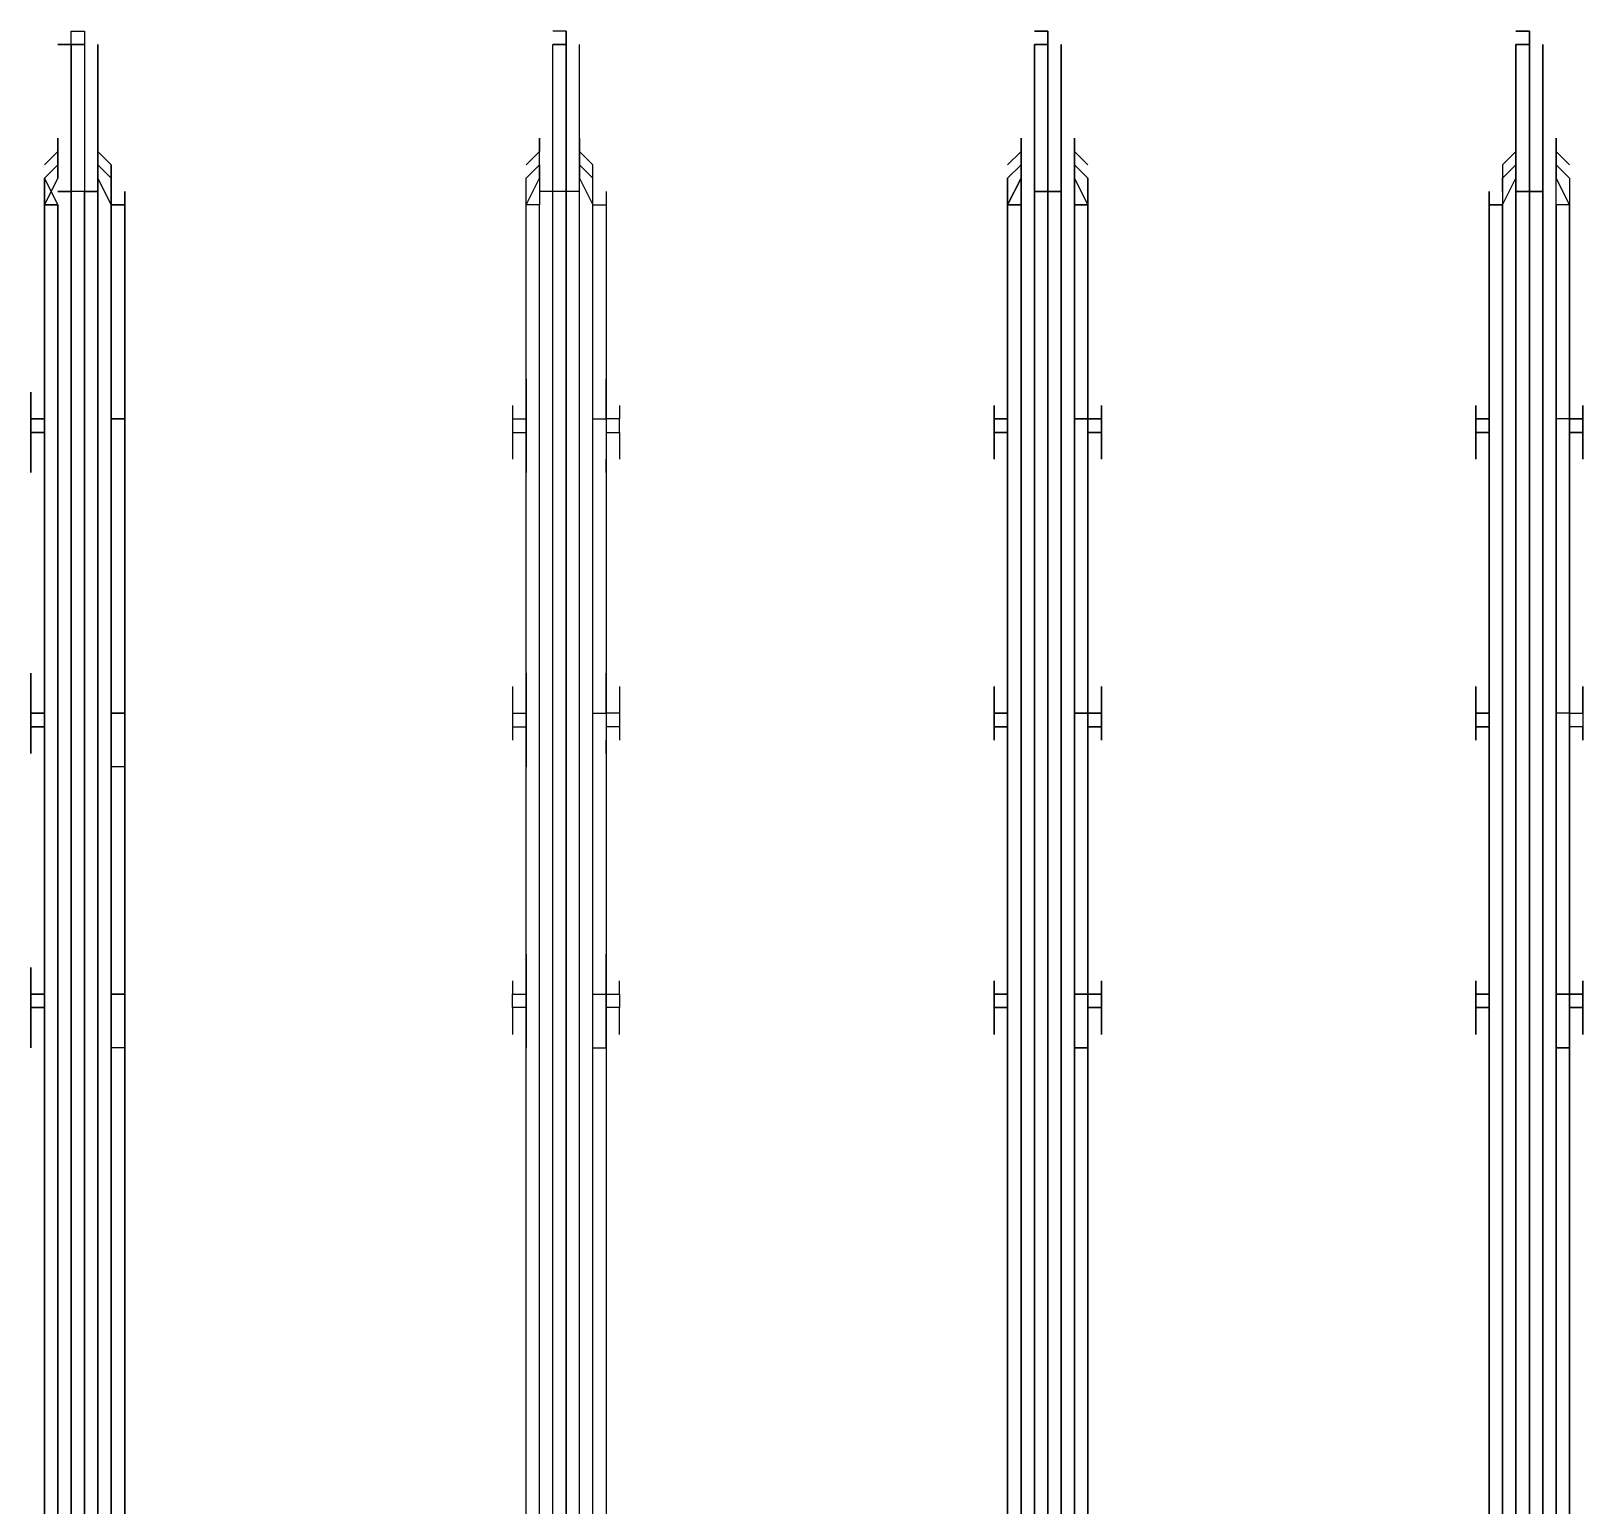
# Model space of a CAD drawing. Header units: metres. Extents: x 530339 to 530792, y 2674872 to 2675147.
# Drawn here: x 530570.426 to 530570.5864, y 2675005.5107 to 2675005.6631 of the extents above; entities that cross this region are included whole.
import ezdxf

# ---------------------------------------------------------------- set-up
doc = ezdxf.new("R2010")
doc.units = ezdxf.units.M
doc.layers.add('IDT', color=7, linetype='Continuous')

# ---------------------------------------------------------------- blocks, each defined once
blk = doc.blocks.new('IDT')
at = {"layer": 'IDT', "color": 0, "lineweight": 25}
for p, q in [((17.60626, 8.71559), (17.60626, 8.5178)), ((17.60626, 8.5178), (17.60626, 8.71559)), ((17.60765, 8.5178), (17.60765, 8.71559)), ((17.60765, 8.71559), (17.60765, 8.5178)), ((17.60903, 8.51642), (17.60903, 8.71559)), ((17.60903, 8.71559), (17.60903, 8.51642)), ((17.61041, 8.71559), (17.61041, 8.51642)), ((17.61041, 8.51642), (17.61041, 8.71559)), ((17.61041, 8.71559), (17.61041, 8.51642)), ((17.61041, 8.51642), (17.61041, 8.71559)), ((17.6118, 8.51642), (17.6118, 8.71559)), ((17.6118, 8.71559), (17.6118, 8.51642)), ((17.61318, 8.5178), (17.61318, 8.71559)), ((17.61318, 8.71559), (17.61318, 8.5178)), ((17.61456, 8.5178), (17.61456, 8.71559)), ((17.61456, 8.71559), (17.61456, 8.5178)), ((17.65606, 8.71559), (17.65606, 8.5178)), ((17.65606, 8.5178), (17.65606, 8.71559)), ((17.65606, 8.71559), (17.65606, 8.5178)), ((17.65606, 8.5178), (17.65606, 8.71559)), ((17.65744, 8.5178), (17.65744, 8.71559)), ((17.65744, 8.71559), (17.65744, 8.5178)), ((17.65744, 8.5178), (17.65744, 8.71559)), ((17.65744, 8.71559), (17.65744, 8.5178)), ((17.65882, 8.51642), (17.65882, 8.71559)), ((17.65882, 8.71559), (17.65882, 8.51642)), ((17.65882, 8.51642), (17.65882, 8.71559)), ((17.65882, 8.71559), (17.65882, 8.51642)), ((17.66021, 8.71559), (17.66021, 8.51642)), ((17.66021, 8.51642), (17.66021, 8.71559)), ((17.66021, 8.71559), (17.66021, 8.51642)), ((17.66021, 8.51642), (17.66021, 8.71559)), ((17.66021, 8.71559), (17.66021, 8.51642)), ((17.66021, 8.51642), (17.66021, 8.71559)), ((17.66021, 8.71559), (17.66021, 8.51642)), ((17.66021, 8.51642), (17.66021, 8.71559)), ((17.66159, 8.51642), (17.66159, 8.71559)), ((17.66159, 8.71559), (17.66159, 8.51642)), ((17.66159, 8.51642), (17.66159, 8.71559)), ((17.66159, 8.51642), (17.66159, 8.71559)), ((17.66297, 8.5178), (17.66297, 8.71559)), ((17.66297, 8.71559), (17.66297, 8.5178)), ((17.66297, 8.71559), (17.66297, 8.5178)), ((17.66297, 8.71559), (17.66297, 8.5178)), ((17.66436, 8.71559), (17.66436, 8.5178)), ((17.66436, 8.5178), (17.66436, 8.71559)), ((17.66436, 8.71559), (17.66436, 8.5178)), ((17.66436, 8.5178), (17.66436, 8.71559)), ((17.70585, 8.5178), (17.70585, 8.71559)), ((17.70723, 8.71559), (17.70723, 8.5178)), ((17.70862, 8.71559), (17.70862, 8.51642)), ((17.71, 8.71559), (17.71, 8.51642)), ((17.71, 8.51642), (17.71, 8.71559)), ((17.71138, 8.71559), (17.71138, 8.51642)), ((17.71277, 8.71559), (17.71277, 8.5178)), ((17.71415, 8.71559), (17.71415, 8.5178)), ((17.75564, 8.71559), (17.75564, 8.5178)), ((17.75564, 8.5178), (17.75564, 8.71559)), ((17.75703, 8.5178), (17.75703, 8.71559)), ((17.75703, 8.71559), (17.75703, 8.5178)), ((17.75841, 8.51642), (17.75841, 8.71559)), ((17.75841, 8.71559), (17.75841, 8.51642)), ((17.75979, 8.51642), (17.75979, 8.71559)), ((17.75979, 8.71559), (17.75979, 8.51642)), ((17.76118, 8.71559), (17.76118, 8.51642)), ((17.76118, 8.51642), (17.76118, 8.71559)), ((17.76118, 8.51642), (17.76118, 8.71559)), ((17.76118, 8.71559), (17.76118, 8.51642)), ((17.76256, 8.5178), (17.76256, 8.71559)), ((17.76256, 8.71559), (17.76256, 8.5178)), ((17.76394, 8.5178), (17.76394, 8.71559)), ((17.76394, 8.71559), (17.76394, 8.5178)), ((17.60765, 8.60494), (17.60626, 8.60494)), ((17.60626, 8.60494), (17.60765, 8.60494)), ((17.60626, 8.60079), (17.60626, 8.60494)), ((17.60626, 8.60494), (17.60626, 8.60356)), ((17.60626, 8.60356), (17.60626, 8.60494)), ((17.60626, 8.60494), (17.60626, 8.60079)), ((17.61456, 8.60494), (17.61456, 8.59526)), ((17.61456, 8.59941), (17.61456, 8.60494)), ((17.61456, 8.60494), (17.61456, 8.60356)), ((17.61456, 8.60356), (17.61456, 8.60494)), ((17.65606, 8.60356), (17.65606, 8.60494)), ((17.65606, 8.60494), (17.65606, 8.60356)), ((17.65606, 8.60079), (17.65606, 8.60494)), ((17.65606, 8.60494), (17.65744, 8.60494)), ((17.65744, 8.60494), (17.65606, 8.60494)), ((17.65606, 8.60494), (17.65606, 8.60079)), ((17.65606, 8.60079), (17.65606, 8.60494)), ((17.65606, 8.60494), (17.65744, 8.60494)), ((17.65744, 8.60494), (17.65606, 8.60494)), ((17.65606, 8.60494), (17.65606, 8.60356)), ((17.65606, 8.60356), (17.65606, 8.60494)), ((17.65606, 8.60494), (17.65606, 8.60079)), ((17.66436, 8.60494), (17.66436, 8.59526)), ((17.66436, 8.59941), (17.66436, 8.60494)), ((17.66436, 8.60494), (17.66436, 8.60356)), ((17.66436, 8.60356), (17.66436, 8.60494)), ((17.66436, 8.59941), (17.66436, 8.60494)), ((17.66436, 8.60356), (17.66436, 8.60494)), ((17.66436, 8.59526), (17.66436, 8.60494)), ((17.66436, 8.60356), (17.66436, 8.60494)), ((17.70723, 8.60494), (17.70585, 8.60494)), ((17.70585, 8.60494), (17.70585, 8.60079)), ((17.70585, 8.60494), (17.70585, 8.60356)), ((17.71415, 8.59941), (17.71415, 8.60494)), ((17.71415, 8.60494), (17.71415, 8.60356)), ((17.75564, 8.60494), (17.75703, 8.60494)), ((17.75564, 8.60079), (17.75564, 8.60494)), ((17.75564, 8.60494), (17.75564, 8.60079)), ((17.75564, 8.60356), (17.75564, 8.60494)), ((17.75564, 8.60494), (17.75564, 8.60356)), ((17.76394, 8.60494), (17.76394, 8.59941)), ((17.76394, 8.60079), (17.76394, 8.60494)), ((17.76533, 8.60494), (17.76533, 8.60356)), ((17.76533, 8.60356), (17.76533, 8.60494)), ((17.60488, 8.60356), (17.60488, 8.60079)), ((17.60488, 8.60079), (17.60488, 8.60356)), ((17.61595, 8.60356), (17.61595, 8.60079)), ((17.61595, 8.60079), (17.61595, 8.60356)), ((17.65467, 8.60356), (17.65467, 8.60079)), ((17.65467, 8.60079), (17.65467, 8.60356)), ((17.65467, 8.60356), (17.65467, 8.60079)), ((17.65467, 8.60079), (17.65467, 8.60356)), ((17.66574, 8.60356), (17.66574, 8.60079)), ((17.66574, 8.60079), (17.66574, 8.60356)), ((17.66574, 8.60356), (17.66574, 8.60079)), ((17.66574, 8.60079), (17.66574, 8.60356)), ((17.70447, 8.60356), (17.70447, 8.60079)), ((17.71553, 8.60079), (17.71553, 8.60356)), ((17.75564, 8.60356), (17.75564, 8.60079)), ((17.75564, 8.60079), (17.75564, 8.60356)), ((17.76533, 8.60356), (17.76533, 8.60079)), ((17.76533, 8.60079), (17.76533, 8.60356)), ((17.60488, 8.59941), (17.60488, 8.60079)), ((17.60488, 8.60079), (17.60626, 8.60079)), ((17.60626, 8.60079), (17.60488, 8.60079)), ((17.60488, 8.60079), (17.60488, 8.59941)), ((17.60626, 8.60079), (17.60626, 8.59941)), ((17.60626, 8.59941), (17.60626, 8.60079)), ((17.61595, 8.60079), (17.61456, 8.60079)), ((17.61456, 8.60079), (17.61595, 8.60079)), ((17.61595, 8.59941), (17.61595, 8.60079)), ((17.61595, 8.60079), (17.61595, 8.59941)), ((17.65467, 8.59941), (17.65467, 8.60079)), ((17.65467, 8.60079), (17.65606, 8.60079)), ((17.65606, 8.60079), (17.65467, 8.60079)), ((17.65467, 8.60079), (17.65467, 8.59941)), ((17.65467, 8.59941), (17.65467, 8.60079)), ((17.65467, 8.60079), (17.65606, 8.60079)), ((17.65467, 8.59941), (17.65467, 8.60079)), ((17.65467, 8.60079), (17.65606, 8.60079)), ((17.65606, 8.60079), (17.65606, 8.59941)), ((17.65606, 8.59941), (17.65606, 8.60079)), ((17.65606, 8.60079), (17.65606, 8.59941)), ((17.65606, 8.60079), (17.65606, 8.59941)), ((17.66574, 8.60079), (17.66436, 8.60079)), ((17.66436, 8.60079), (17.66574, 8.60079)), ((17.66574, 8.60079), (17.66436, 8.60079)), ((17.66436, 8.60079), (17.66574, 8.60079)), ((17.66574, 8.59941), (17.66574, 8.60079)), ((17.66574, 8.60079), (17.66574, 8.59941)), ((17.66574, 8.59941), (17.66574, 8.60079)), ((17.66574, 8.60079), (17.66574, 8.59941)), ((17.70447, 8.60079), (17.70585, 8.60079)), ((17.70447, 8.59941), (17.70447, 8.60079)), ((17.70585, 8.60079), (17.70585, 8.59941)), ((17.71415, 8.60079), (17.71553, 8.60079)), ((17.71553, 8.60079), (17.71553, 8.59941)), ((17.75564, 8.59941), (17.75564, 8.60079)), ((17.75564, 8.59941), (17.75564, 8.60079)), ((17.75564, 8.59941), (17.75564, 8.60079)), ((17.75564, 8.60079), (17.75564, 8.59941)), ((17.76394, 8.59941), (17.76394, 8.60079)), ((17.76533, 8.60079), (17.76394, 8.60079)), ((17.76394, 8.60079), (17.76533, 8.60079)), ((17.76533, 8.60079), (17.76533, 8.59941)), ((17.76533, 8.59941), (17.76533, 8.60079)), ((17.60488, 8.59941), (17.60488, 8.59803)), ((17.60488, 8.59803), (17.60488, 8.59941)), ((17.60488, 8.59941), (17.60626, 8.59941)), ((17.60626, 8.59941), (17.60488, 8.59941)), ((17.60765, 8.59941), (17.60626, 8.59941)), ((17.60626, 8.59941), (17.60626, 8.59526)), ((17.60626, 8.59526), (17.60626, 8.59941)), ((17.60626, 8.59941), (17.60765, 8.59941)), ((17.61456, 8.59526), (17.61456, 8.59941)), ((17.61456, 8.59941), (17.61595, 8.59941)), ((17.61595, 8.59941), (17.61456, 8.59941)), ((17.61595, 8.59941), (17.61595, 8.59803)), ((17.61595, 8.59803), (17.61595, 8.59941)), ((17.65606, 8.59941), (17.65467, 8.59941)), ((17.65467, 8.59941), (17.65467, 8.59803)), ((17.65467, 8.59803), (17.65467, 8.59941)), ((17.65467, 8.59941), (17.65467, 8.59803)), ((17.65467, 8.59803), (17.65467, 8.59941)), ((17.65467, 8.59941), (17.65606, 8.59941)), ((17.65606, 8.59941), (17.65467, 8.59941)), ((17.65606, 8.59941), (17.65467, 8.59941)), ((17.65606, 8.59941), (17.65744, 8.59941)), ((17.65744, 8.59941), (17.65606, 8.59941)), ((17.65606, 8.59941), (17.65606, 8.59526)), ((17.65606, 8.59526), (17.65606, 8.59941)), ((17.65606, 8.59941), (17.65606, 8.59526)), ((17.65606, 8.59526), (17.65606, 8.59941)), ((17.65606, 8.59941), (17.65744, 8.59941)), ((17.65744, 8.59941), (17.65606, 8.59941)), ((17.66436, 8.59526), (17.66436, 8.59941)), ((17.66436, 8.59941), (17.66574, 8.59941)), ((17.66574, 8.59941), (17.66436, 8.59941)), ((17.66436, 8.59526), (17.66436, 8.59941)), ((17.66436, 8.59941), (17.66574, 8.59941)), ((17.66574, 8.59941), (17.66436, 8.59941)), ((17.66574, 8.59941), (17.66574, 8.59803)), ((17.66574, 8.59803), (17.66574, 8.59941)), ((17.66574, 8.59941), (17.66574, 8.59803)), ((17.66574, 8.59803), (17.66574, 8.59941)), ((17.70585, 8.59941), (17.70447, 8.59941)), ((17.70447, 8.59941), (17.70447, 8.59803)), ((17.70723, 8.59941), (17.70585, 8.59941)), ((17.70585, 8.59941), (17.70585, 8.59526)), ((17.71415, 8.59526), (17.71415, 8.59941)), ((17.71553, 8.59941), (17.71415, 8.59941)), ((17.71553, 8.59803), (17.71553, 8.59941)), ((17.75564, 8.59941), (17.75703, 8.59941)), ((17.75564, 8.59803), (17.75564, 8.59941)), ((17.75564, 8.59941), (17.75703, 8.59941)), ((17.75564, 8.59941), (17.75703, 8.59941)), ((17.75703, 8.59941), (17.75564, 8.59941)), ((17.75564, 8.59941), (17.75564, 8.59526)), ((17.75564, 8.59526), (17.75564, 8.59941)), ((17.75564, 8.59803), (17.75564, 8.59941)), ((17.76394, 8.59941), (17.76394, 8.59526)), ((17.76394, 8.59526), (17.76394, 8.59941)), ((17.76394, 8.59941), (17.76533, 8.59941)), ((17.76533, 8.59941), (17.76394, 8.59941)), ((17.76533, 8.59941), (17.76533, 8.59803)), ((17.76533, 8.59803), (17.76533, 8.59941)), ((17.60626, 8.59664), (17.60626, 8.59803)), ((17.60626, 8.59803), (17.60626, 8.59664)), ((17.61456, 8.59803), (17.61456, 8.59664)), ((17.61456, 8.59664), (17.61456, 8.59803)), ((17.65606, 8.59664), (17.65606, 8.59803)), ((17.65606, 8.59803), (17.65606, 8.59664)), ((17.65606, 8.59664), (17.65606, 8.59803)), ((17.65606, 8.59803), (17.65606, 8.59664)), ((17.66436, 8.59803), (17.66436, 8.59664)), ((17.66436, 8.59664), (17.66436, 8.59803)), ((17.66436, 8.59803), (17.66436, 8.59664)), ((17.66436, 8.59664), (17.66436, 8.59803)), ((17.70585, 8.59803), (17.70585, 8.59664)), ((17.71415, 8.59664), (17.71415, 8.59803)), ((17.75564, 8.59803), (17.75564, 8.59664)), ((17.75564, 8.59803), (17.75564, 8.59664)), ((17.76533, 8.59803), (17.76533, 8.59664)), ((17.76533, 8.59664), (17.76533, 8.59803)), ((17.60626, 8.57175), (17.60626, 8.57589)), ((17.60626, 8.57036), (17.60626, 8.57589)), ((17.61456, 8.57589), (17.61456, 8.57175)), ((17.61456, 8.57175), (17.61456, 8.57589)), ((17.65606, 8.57175), (17.65606, 8.57589)), ((17.65606, 8.57589), (17.65606, 8.57175)), ((17.65606, 8.57589), (17.65606, 8.57036)), ((17.65606, 8.57036), (17.65606, 8.57589)), ((17.66436, 8.57175), (17.66436, 8.57589)), ((17.66436, 8.57589), (17.66436, 8.57175)), ((17.66436, 8.57175), (17.66436, 8.57589)), ((17.66436, 8.57175), (17.66436, 8.57589)), ((17.70585, 8.57036), (17.70585, 8.57589)), ((17.71415, 8.57175), (17.71415, 8.57589)), ((17.75564, 8.57589), (17.75703, 8.57589)), ((17.75564, 8.57175), (17.75564, 8.57589)), ((17.75564, 8.57589), (17.75564, 8.57175)), ((17.76394, 8.57589), (17.76394, 8.57036)), ((17.76394, 8.57175), (17.76394, 8.57589)), ((17.60626, 8.57313), (17.60626, 8.57451)), ((17.60626, 8.57451), (17.60626, 8.57313)), ((17.61456, 8.57451), (17.61456, 8.57313)), ((17.61456, 8.57313), (17.61456, 8.57451)), ((17.65606, 8.57313), (17.65606, 8.57451)), ((17.65606, 8.57451), (17.65606, 8.57313)), ((17.65606, 8.57313), (17.65606, 8.57451)), ((17.65606, 8.57451), (17.65606, 8.57313)), ((17.66436, 8.57451), (17.66436, 8.57313)), ((17.66436, 8.57313), (17.66436, 8.57451)), ((17.66436, 8.57451), (17.66436, 8.57313)), ((17.66436, 8.57313), (17.66436, 8.57451)), ((17.70585, 8.57451), (17.70585, 8.57313)), ((17.71415, 8.57313), (17.71415, 8.57451)), ((17.75564, 8.57313), (17.75564, 8.57451)), ((17.75564, 8.57451), (17.75564, 8.57313)), ((17.76533, 8.57451), (17.76533, 8.57313)), ((17.76533, 8.57313), (17.76533, 8.57451)), ((17.60488, 8.57313), (17.60488, 8.57175)), ((17.60488, 8.57175), (17.60488, 8.57313)), ((17.61595, 8.57313), (17.61595, 8.57175)), ((17.61595, 8.57175), (17.61595, 8.57313)), ((17.65467, 8.57313), (17.65467, 8.57175)), ((17.65467, 8.57175), (17.65467, 8.57313)), ((17.65467, 8.57313), (17.65467, 8.57175)), ((17.65467, 8.57175), (17.65467, 8.57313)), ((17.66574, 8.57313), (17.66574, 8.57175)), ((17.66574, 8.57175), (17.66574, 8.57313)), ((17.66574, 8.57313), (17.66574, 8.57175)), ((17.66574, 8.57175), (17.66574, 8.57313)), ((17.70447, 8.57175), (17.70447, 8.57313)), ((17.71553, 8.57175), (17.71553, 8.57313)), ((17.75564, 8.57313), (17.75564, 8.57175)), ((17.75564, 8.57175), (17.75564, 8.57313)), ((17.76533, 8.57313), (17.76533, 8.57175)), ((17.76533, 8.57175), (17.76533, 8.57313)), ((17.60488, 8.57036), (17.60488, 8.57175)), ((17.60488, 8.57175), (17.60626, 8.57175)), ((17.60488, 8.57036), (17.60488, 8.57175)), ((17.60488, 8.57175), (17.60626, 8.57175)), ((17.60626, 8.57175), (17.60626, 8.57036)), ((17.61456, 8.57036), (17.61456, 8.57175)), ((17.61456, 8.57175), (17.61595, 8.57175)), ((17.61595, 8.57175), (17.61456, 8.57175)), ((17.61456, 8.57175), (17.61456, 8.57036)), ((17.61595, 8.57175), (17.61595, 8.57036)), ((17.61595, 8.57036), (17.61595, 8.57175)), ((17.65467, 8.57036), (17.65467, 8.57175)), ((17.65467, 8.57175), (17.65606, 8.57175)), ((17.65606, 8.57175), (17.65467, 8.57175)), ((17.65467, 8.57175), (17.65467, 8.57036)), ((17.65606, 8.57175), (17.65467, 8.57175)), ((17.65467, 8.57175), (17.65467, 8.57036)), ((17.65606, 8.57175), (17.65467, 8.57175)), ((17.65467, 8.57175), (17.65467, 8.57036)), ((17.65606, 8.57036), (17.65606, 8.57175)), ((17.65606, 8.57036), (17.65606, 8.57175)), ((17.66436, 8.57175), (17.66574, 8.57175)), ((17.66574, 8.57175), (17.66436, 8.57175)), ((17.66436, 8.57036), (17.66436, 8.57175)), ((17.66436, 8.57175), (17.66436, 8.57036)), ((17.66436, 8.57036), (17.66436, 8.57175)), ((17.66574, 8.57175), (17.66436, 8.57175)), ((17.66436, 8.57175), (17.66436, 8.57036)), ((17.66574, 8.57175), (17.66436, 8.57175)), ((17.66574, 8.57175), (17.66574, 8.57036)), ((17.66574, 8.57036), (17.66574, 8.57175)), ((17.66574, 8.57036), (17.66574, 8.57175)), ((17.66574, 8.57036), (17.66574, 8.57175)), ((17.70447, 8.57036), (17.70447, 8.57175)), ((17.70447, 8.57175), (17.70585, 8.57175)), ((17.71415, 8.57036), (17.71415, 8.57175)), ((17.71553, 8.57175), (17.71415, 8.57175)), ((17.71553, 8.57036), (17.71553, 8.57175)), ((17.75564, 8.57175), (17.75564, 8.57036)), ((17.75564, 8.57036), (17.75564, 8.57175)), ((17.75564, 8.57036), (17.75564, 8.57175)), ((17.75564, 8.57175), (17.75564, 8.57036)), ((17.76394, 8.57036), (17.76394, 8.57175)), ((17.76394, 8.57175), (17.76533, 8.57175)), ((17.76533, 8.57175), (17.76394, 8.57175)), ((17.76533, 8.57175), (17.76533, 8.57036)), ((17.76533, 8.57036), (17.76533, 8.57175)), ((17.60488, 8.57036), (17.60488, 8.5676)), ((17.60488, 8.5676), (17.60488, 8.57036)), ((17.60626, 8.57036), (17.60488, 8.57036)), ((17.60626, 8.57036), (17.60488, 8.57036)), ((17.60626, 8.57036), (17.60626, 8.56621)), ((17.60626, 8.57036), (17.60765, 8.57036)), ((17.60626, 8.57036), (17.60626, 8.56621)), ((17.61456, 8.56621), (17.61456, 8.57036)), ((17.61456, 8.57036), (17.61456, 8.56621)), ((17.61456, 8.57036), (17.61595, 8.57036)), ((17.61595, 8.57036), (17.61456, 8.57036)), ((17.61595, 8.57036), (17.61595, 8.5676)), ((17.61595, 8.5676), (17.61595, 8.57036)), ((17.65606, 8.57036), (17.65467, 8.57036)), ((17.65467, 8.57036), (17.65467, 8.5676)), ((17.65467, 8.5676), (17.65467, 8.57036)), ((17.65467, 8.57036), (17.65606, 8.57036)), ((17.65467, 8.57036), (17.65606, 8.57036)), ((17.65467, 8.57036), (17.65467, 8.5676)), ((17.65467, 8.5676), (17.65467, 8.57036)), ((17.65467, 8.57036), (17.65606, 8.57036)), ((17.65744, 8.57036), (17.65606, 8.57036)), ((17.65606, 8.57036), (17.65606, 8.56621)), ((17.65606, 8.56621), (17.65606, 8.57036)), ((17.65606, 8.57036), (17.65744, 8.57036)), ((17.65606, 8.56621), (17.65606, 8.57036)), ((17.65606, 8.57036), (17.65606, 8.56621)), ((17.66436, 8.56621), (17.66436, 8.57036)), ((17.66436, 8.57036), (17.66574, 8.57036)), ((17.66574, 8.57036), (17.66436, 8.57036)), ((17.66436, 8.57036), (17.66436, 8.56621)), ((17.66436, 8.57036), (17.66436, 8.56621)), ((17.66436, 8.56621), (17.66436, 8.57036)), ((17.66436, 8.57036), (17.66574, 8.57036)), ((17.66574, 8.57036), (17.66436, 8.57036)), ((17.66574, 8.57036), (17.66574, 8.5676)), ((17.66574, 8.5676), (17.66574, 8.57036)), ((17.66574, 8.57036), (17.66574, 8.5676)), ((17.66574, 8.5676), (17.66574, 8.57036)), ((17.70447, 8.5676), (17.70447, 8.57036)), ((17.70447, 8.57036), (17.70585, 8.57036)), ((17.70723, 8.57036), (17.70585, 8.57036)), ((17.70585, 8.57036), (17.70585, 8.56621)), ((17.71415, 8.56621), (17.71415, 8.57036)), ((17.71553, 8.57036), (17.71415, 8.57036)), ((17.71553, 8.5676), (17.71553, 8.57036)), ((17.75564, 8.57036), (17.75703, 8.57036)), ((17.75564, 8.57036), (17.75703, 8.57036)), ((17.75703, 8.57036), (17.75564, 8.57036)), ((17.75564, 8.57036), (17.75564, 8.56621)), ((17.75564, 8.56621), (17.75564, 8.57036)), ((17.75564, 8.57036), (17.75564, 8.5676)), ((17.75564, 8.5676), (17.75564, 8.57036)), ((17.76394, 8.57036), (17.76394, 8.56621)), ((17.76394, 8.56621), (17.76394, 8.57036)), ((17.76394, 8.57036), (17.76533, 8.57036)), ((17.76533, 8.57036), (17.76394, 8.57036)), ((17.76533, 8.57036), (17.76533, 8.5676)), ((17.76533, 8.5676), (17.76533, 8.57036)), ((17.60626, 8.5676), (17.60626, 8.56621)), ((17.60626, 8.5676), (17.60626, 8.56621)), ((17.61456, 8.5676), (17.61456, 8.56621)), ((17.61456, 8.56621), (17.61456, 8.5676)), ((17.65606, 8.56621), (17.65606, 8.5676)), ((17.65606, 8.5676), (17.65606, 8.56621)), ((17.65606, 8.56621), (17.65606, 8.5676)), ((17.65606, 8.5676), (17.65606, 8.56621)), ((17.66436, 8.5676), (17.66436, 8.56621)), ((17.66436, 8.56621), (17.66436, 8.5676)), ((17.66436, 8.5676), (17.66436, 8.56621)), ((17.66436, 8.56621), (17.66436, 8.5676)), ((17.70585, 8.56621), (17.70585, 8.5676)), ((17.71415, 8.5676), (17.71415, 8.56621)), ((17.75564, 8.5676), (17.75564, 8.56621)), ((17.75564, 8.56621), (17.75564, 8.5676)), ((17.76533, 8.5676), (17.76533, 8.56621)), ((17.76533, 8.56621), (17.76533, 8.5676)), ((17.60626, 8.54408), (17.60626, 8.54547)), ((17.60626, 8.54547), (17.60626, 8.54408)), ((17.60626, 8.54132), (17.60626, 8.54547)), ((17.60626, 8.54547), (17.60626, 8.53993)), ((17.61456, 8.54547), (17.61456, 8.54408)), ((17.61456, 8.54408), (17.61456, 8.54547)), ((17.61456, 8.54132), (17.61456, 8.54547)), ((17.61456, 8.54547), (17.61456, 8.53993)), ((17.65606, 8.54547), (17.65606, 8.54408)), ((17.65606, 8.54408), (17.65606, 8.54547)), ((17.65606, 8.54547), (17.65606, 8.54408)), ((17.65606, 8.54408), (17.65606, 8.54547)), ((17.65606, 8.54547), (17.65606, 8.53993)), ((17.65606, 8.54132), (17.65606, 8.54547)), ((17.65606, 8.54547), (17.65606, 8.53993)), ((17.65606, 8.54132), (17.65606, 8.54547)), ((17.66436, 8.54547), (17.66436, 8.53993)), ((17.66436, 8.53993), (17.66436, 8.54547)), ((17.66436, 8.54547), (17.66436, 8.54408)), ((17.66436, 8.54408), (17.66436, 8.54547)), ((17.66436, 8.54132), (17.66436, 8.54547)), ((17.66436, 8.54547), (17.66436, 8.54408)), ((17.66436, 8.54408), (17.66436, 8.54547)), ((17.66436, 8.54547), (17.66436, 8.54132)), ((17.70585, 8.54132), (17.70585, 8.54547)), ((17.70585, 8.54547), (17.70585, 8.54408)), ((17.71415, 8.54132), (17.71415, 8.54547)), ((17.71415, 8.54547), (17.71415, 8.54408)), ((17.75564, 8.54408), (17.75564, 8.54547)), ((17.75564, 8.54547), (17.75564, 8.54132)), ((17.75564, 8.54132), (17.75564, 8.54547)), ((17.75564, 8.54547), (17.75564, 8.54408)), ((17.76394, 8.54547), (17.76394, 8.53993)), ((17.76394, 8.53993), (17.76394, 8.54547)), ((17.76533, 8.54547), (17.76533, 8.54408)), ((17.76533, 8.54408), (17.76533, 8.54547)), ((17.60488, 8.54408), (17.60488, 8.54132)), ((17.60488, 8.54132), (17.60488, 8.54408)), ((17.61595, 8.54408), (17.61595, 8.54132)), ((17.61595, 8.54132), (17.61595, 8.54408)), ((17.65467, 8.54408), (17.65467, 8.54132)), ((17.65467, 8.54132), (17.65467, 8.54408)), ((17.65467, 8.54408), (17.65467, 8.54132)), ((17.65467, 8.54132), (17.65467, 8.54408)), ((17.66574, 8.54408), (17.66574, 8.54132)), ((17.66574, 8.54132), (17.66574, 8.54408)), ((17.66574, 8.54408), (17.66574, 8.54132)), ((17.66574, 8.54132), (17.66574, 8.54408)), ((17.70447, 8.54132), (17.70447, 8.54408)), ((17.71553, 8.54132), (17.71553, 8.54408)), ((17.75564, 8.53993), (17.75564, 8.54408)), ((17.75564, 8.54408), (17.75564, 8.54132)), ((17.76533, 8.54408), (17.76533, 8.54132)), ((17.76533, 8.54132), (17.76533, 8.54408)), ((17.60488, 8.53993), (17.60488, 8.54132)), ((17.60488, 8.54132), (17.60626, 8.54132)), ((17.60626, 8.54132), (17.60488, 8.54132)), ((17.60488, 8.54132), (17.60488, 8.53993)), ((17.60626, 8.53993), (17.60626, 8.54132)), ((17.61456, 8.53993), (17.61456, 8.54132)), ((17.61456, 8.54132), (17.61595, 8.54132)), ((17.61595, 8.54132), (17.61456, 8.54132)), ((17.61595, 8.54132), (17.61595, 8.53993)), ((17.61595, 8.53993), (17.61595, 8.54132)), ((17.65467, 8.53993), (17.65467, 8.54132)), ((17.65467, 8.54132), (17.65606, 8.54132)), ((17.65606, 8.54132), (17.65467, 8.54132)), ((17.65467, 8.54132), (17.65467, 8.53993)), ((17.65467, 8.53993), (17.65467, 8.54132)), ((17.65467, 8.54132), (17.65606, 8.54132)), ((17.65606, 8.54132), (17.65467, 8.54132)), ((17.65467, 8.54132), (17.65467, 8.53993)), ((17.65606, 8.53993), (17.65606, 8.54132)), ((17.65606, 8.53993), (17.65606, 8.54132)), ((17.66436, 8.54132), (17.66436, 8.53993)), ((17.66436, 8.53993), (17.66436, 8.54132)), ((17.66436, 8.54132), (17.66574, 8.54132)), ((17.66574, 8.54132), (17.66436, 8.54132)), ((17.66436, 8.54132), (17.66574, 8.54132)), ((17.66574, 8.54132), (17.66436, 8.54132)), ((17.66574, 8.54132), (17.66574, 8.53993)), ((17.66574, 8.53993), (17.66574, 8.54132)), ((17.66574, 8.54132), (17.66574, 8.53993)), ((17.66574, 8.53993), (17.66574, 8.54132)), ((17.70585, 8.54132), (17.70447, 8.54132)), ((17.70447, 8.54132), (17.70447, 8.53993)), ((17.70585, 8.53993), (17.70585, 8.54132)), ((17.71415, 8.53993), (17.71415, 8.54132)), ((17.71553, 8.54132), (17.71415, 8.54132)), ((17.71553, 8.53993), (17.71553, 8.54132)), ((17.75564, 8.54132), (17.75564, 8.53993)), ((17.75564, 8.54132), (17.75564, 8.53993)), ((17.75564, 8.53993), (17.75564, 8.54132)), ((17.76394, 8.54132), (17.76533, 8.54132)), ((17.76533, 8.54132), (17.76394, 8.54132)), ((17.76533, 8.54132), (17.76533, 8.53993)), ((17.76533, 8.53993), (17.76533, 8.54132)), ((17.60626, 8.53993), (17.60488, 8.53993)), ((17.60488, 8.53993), (17.60488, 8.53855)), ((17.60488, 8.53855), (17.60488, 8.53993)), ((17.60488, 8.53993), (17.60626, 8.53993)), ((17.60626, 8.53993), (17.60626, 8.53578)), ((17.60626, 8.53578), (17.60626, 8.53993)), ((17.60626, 8.53993), (17.60765, 8.53993)), ((17.61456, 8.53993), (17.61456, 8.53578)), ((17.61456, 8.53578), (17.61456, 8.53993)), ((17.61456, 8.53993), (17.61595, 8.53993)), ((17.61595, 8.53993), (17.61456, 8.53993)), ((17.61595, 8.53993), (17.61595, 8.53855)), ((17.61595, 8.53855), (17.61595, 8.53993)), ((17.65606, 8.53993), (17.65467, 8.53993)), ((17.65467, 8.53993), (17.65467, 8.53855)), ((17.65467, 8.53855), (17.65467, 8.53993)), ((17.65467, 8.53993), (17.65606, 8.53993)), ((17.65467, 8.53855), (17.65467, 8.53993)), ((17.65467, 8.53993), (17.65606, 8.53993)), ((17.65606, 8.53993), (17.65467, 8.53993)), ((17.65467, 8.53993), (17.65467, 8.53855)), ((17.65606, 8.53993), (17.65744, 8.53993)), ((17.65744, 8.53993), (17.65606, 8.53993)), ((17.65606, 8.53993), (17.65606, 8.53578)), ((17.65606, 8.53578), (17.65606, 8.53993)), ((17.65606, 8.53993), (17.65606, 8.53578)), ((17.65606, 8.53578), (17.65606, 8.53993)), ((17.66436, 8.53993), (17.66436, 8.53578)), ((17.66436, 8.53578), (17.66436, 8.53993)), ((17.66436, 8.53993), (17.66574, 8.53993)), ((17.66574, 8.53993), (17.66436, 8.53993)), ((17.66436, 8.53993), (17.66574, 8.53993)), ((17.66574, 8.53993), (17.66436, 8.53993)), ((17.66436, 8.53993), (17.66436, 8.53578)), ((17.66436, 8.53578), (17.66436, 8.53993)), ((17.66574, 8.53993), (17.66574, 8.53855)), ((17.66574, 8.53855), (17.66574, 8.53993)), ((17.66574, 8.53993), (17.66574, 8.53855)), ((17.66574, 8.53855), (17.66574, 8.53993)), ((17.70447, 8.53855), (17.70447, 8.53993)), ((17.70447, 8.53993), (17.70585, 8.53993)), ((17.70723, 8.53993), (17.70585, 8.53993)), ((17.70585, 8.53993), (17.70585, 8.53578)), ((17.71415, 8.53578), (17.71415, 8.53993)), ((17.71553, 8.53993), (17.71415, 8.53993)), ((17.71553, 8.53855), (17.71553, 8.53993)), ((17.75564, 8.53578), (17.75564, 8.53993)), ((17.75564, 8.53993), (17.75564, 8.53578)), ((17.75564, 8.53855), (17.75564, 8.53993)), ((17.75564, 8.53993), (17.75703, 8.53993)), ((17.75703, 8.53993), (17.75564, 8.53993)), ((17.75564, 8.53993), (17.75564, 8.53855)), ((17.76394, 8.53993), (17.76394, 8.53578)), ((17.76394, 8.53578), (17.76394, 8.53993)), ((17.76533, 8.53993), (17.76394, 8.53993)), ((17.76394, 8.53993), (17.76533, 8.53993)), ((17.76533, 8.53855), (17.76533, 8.53993)), ((17.76533, 8.53993), (17.76533, 8.53855)), ((17.60626, 8.53717), (17.60626, 8.53855)), ((17.60626, 8.53855), (17.60626, 8.53717)), ((17.61456, 8.53855), (17.61456, 8.53717)), ((17.61456, 8.53717), (17.61456, 8.53855)), ((17.65606, 8.53717), (17.65606, 8.53855)), ((17.65606, 8.53855), (17.65606, 8.53717)), ((17.65606, 8.53717), (17.65606, 8.53855)), ((17.65606, 8.53855), (17.65606, 8.53717)), ((17.66436, 8.53855), (17.66436, 8.53717)), ((17.66436, 8.53717), (17.66436, 8.53855)), ((17.66436, 8.53855), (17.66436, 8.53717)), ((17.66436, 8.53717), (17.66436, 8.53855)), ((17.70585, 8.53855), (17.70585, 8.53717)), ((17.71415, 8.53717), (17.71415, 8.53855)), ((17.75564, 8.53717), (17.75564, 8.53855)), ((17.75564, 8.53855), (17.75564, 8.53717)), ((17.76533, 8.53855), (17.76533, 8.53717)), ((17.76533, 8.53717), (17.76533, 8.53855)), ((17.60626, 8.5178), (17.60765, 8.51504)), ((17.60765, 8.51504), (17.60626, 8.5178)), ((17.60626, 8.5178), (17.60765, 8.5178)), ((17.60626, 8.51642), (17.60626, 8.5178)), ((17.60626, 8.5178), (17.60765, 8.5178)), ((17.60626, 8.51642), (17.60626, 8.5178)), ((17.60765, 8.5178), (17.60765, 8.51365)), ((17.60765, 8.5178), (17.60765, 8.51365)), ((17.61318, 8.5178), (17.6118, 8.51504)), ((17.61318, 8.5178), (17.6118, 8.51504)), ((17.61318, 8.51365), (17.61318, 8.5178)), ((17.61318, 8.5178), (17.61456, 8.5178)), ((17.61456, 8.5178), (17.61318, 8.5178)), ((17.61318, 8.51365), (17.61318, 8.5178)), ((17.61456, 8.5178), (17.61456, 8.51642)), ((17.61456, 8.51642), (17.61456, 8.5178)), ((17.65606, 8.5178), (17.65744, 8.5178)), ((17.65606, 8.51642), (17.65606, 8.5178)), ((17.65606, 8.5178), (17.65744, 8.51504)), ((17.65744, 8.51504), (17.65606, 8.5178)), ((17.65606, 8.5178), (17.65744, 8.5178)), ((17.65606, 8.51642), (17.65606, 8.5178)), ((17.65744, 8.5178), (17.65606, 8.5178)), ((17.65606, 8.5178), (17.65606, 8.51642)), ((17.65606, 8.5178), (17.65744, 8.51504)), ((17.65744, 8.51504), (17.65606, 8.5178)), ((17.65606, 8.5178), (17.65744, 8.5178)), ((17.65606, 8.51642), (17.65606, 8.5178)), ((17.65744, 8.5178), (17.65744, 8.51365)), ((17.65744, 8.5178), (17.65744, 8.51365)), ((17.65744, 8.51365), (17.65744, 8.5178)), ((17.65744, 8.5178), (17.65744, 8.51365)), ((17.66297, 8.51504), (17.66436, 8.5178)), ((17.66297, 8.51365), (17.66297, 8.5178)), ((17.66297, 8.5178), (17.66436, 8.5178)), ((17.66436, 8.5178), (17.66297, 8.51504)), ((17.66297, 8.5178), (17.66297, 8.51365)), ((17.66297, 8.5178), (17.66436, 8.5178)), ((17.66297, 8.5178), (17.66297, 8.51365)), ((17.66436, 8.5178), (17.66297, 8.5178)), ((17.66297, 8.5178), (17.66436, 8.5178)), ((17.66436, 8.5178), (17.66297, 8.51504)), ((17.66297, 8.51504), (17.66436, 8.5178)), ((17.66297, 8.5178), (17.66297, 8.51365)), ((17.66436, 8.5178), (17.66436, 8.51642)), ((17.66436, 8.5178), (17.66436, 8.51642)), ((17.66436, 8.51642), (17.66436, 8.5178)), ((17.66436, 8.51642), (17.66436, 8.5178)), ((17.70723, 8.5178), (17.70585, 8.5178)), ((17.70585, 8.51642), (17.70585, 8.5178)), ((17.70723, 8.5178), (17.70723, 8.51365)), ((17.70862, 8.51504), (17.70723, 8.5178)), ((17.71277, 8.51365), (17.71277, 8.5178)), ((17.71277, 8.5178), (17.71415, 8.5178)), ((17.71415, 8.5178), (17.71277, 8.51504)), ((17.71415, 8.5178), (17.71415, 8.51642)), ((17.75564, 8.5178), (17.75564, 8.51642)), ((17.75564, 8.51642), (17.75564, 8.5178)), ((17.75564, 8.5178), (17.75703, 8.5178)), ((17.75703, 8.5178), (17.75564, 8.5178)), ((17.75703, 8.5178), (17.75841, 8.51504)), ((17.75841, 8.51504), (17.75703, 8.5178)), ((17.75703, 8.51365), (17.75703, 8.5178)), ((17.75703, 8.5178), (17.75703, 8.51365)), ((17.76394, 8.51504), (17.76256, 8.5178)), ((17.76256, 8.5178), (17.76394, 8.5178)), ((17.76394, 8.5178), (17.76256, 8.51504)), ((17.76256, 8.51504), (17.76394, 8.5178)), ((17.76394, 8.5178), (17.76256, 8.5178)), ((17.76256, 8.5178), (17.76394, 8.51504)), ((17.76394, 8.5178), (17.76394, 8.51642)), ((17.76394, 8.51642), (17.76394, 8.5178)), ((17.60626, 8.51504), (17.60626, 8.51642)), ((17.60626, 8.51504), (17.60626, 8.51642)), ((17.60765, 8.51365), (17.60626, 8.51504)), ((17.60765, 8.51365), (17.60626, 8.51504)), ((17.60765, 8.51504), (17.60765, 8.51089)), ((17.60765, 8.51089), (17.60765, 8.51504)), ((17.61041, 8.51642), (17.60903, 8.51642)), ((17.60903, 8.51642), (17.61041, 8.51642)), ((17.60903, 8.51642), (17.60903, 8.5012)), ((17.60903, 8.5012), (17.60903, 8.51642)), ((17.6118, 8.51642), (17.61041, 8.51642)), ((17.61041, 8.51642), (17.6118, 8.51642)), ((17.61041, 8.51642), (17.6118, 8.51642)), ((17.61041, 8.51642), (17.61041, 8.49982)), ((17.61041, 8.49982), (17.61041, 8.51642)), ((17.61041, 8.51642), (17.6118, 8.51642)), ((17.61041, 8.51642), (17.61041, 8.49982)), ((17.61041, 8.49982), (17.61041, 8.51642)), ((17.6118, 8.51642), (17.6118, 8.5012)), ((17.6118, 8.5012), (17.6118, 8.51642)), ((17.6118, 8.51504), (17.6118, 8.51089)), ((17.6118, 8.51504), (17.6118, 8.51089)), ((17.61318, 8.51504), (17.6118, 8.51365)), ((17.6118, 8.51365), (17.61318, 8.51504)), ((17.61318, 8.51642), (17.61318, 8.51504)), ((17.61318, 8.51504), (17.61318, 8.51642)), ((17.65606, 8.51504), (17.65606, 8.51642)), ((17.65606, 8.51504), (17.65606, 8.51642)), ((17.65606, 8.51642), (17.65606, 8.51504)), ((17.65606, 8.51642), (17.65606, 8.51504)), ((17.65744, 8.51365), (17.65606, 8.51504)), ((17.65744, 8.51365), (17.65606, 8.51504)), ((17.65606, 8.51504), (17.65744, 8.51365)), ((17.65606, 8.51504), (17.65744, 8.51365)), ((17.65744, 8.51504), (17.65744, 8.51089)), ((17.65744, 8.51089), (17.65744, 8.51504)), ((17.65744, 8.51504), (17.65744, 8.51089)), ((17.65744, 8.51089), (17.65744, 8.51504)), ((17.66021, 8.51642), (17.65882, 8.51642)), ((17.65882, 8.51642), (17.66021, 8.51642)), ((17.65882, 8.5012), (17.65882, 8.51642)), ((17.65882, 8.51642), (17.66021, 8.51642)), ((17.66021, 8.51642), (17.65882, 8.51642)), ((17.65882, 8.51642), (17.65882, 8.5012)), ((17.65882, 8.5012), (17.65882, 8.51642)), ((17.65882, 8.51642), (17.65882, 8.5012)), ((17.66159, 8.51642), (17.66021, 8.51642)), ((17.66021, 8.51642), (17.66159, 8.51642)), ((17.66159, 8.51642), (17.66021, 8.51642)), ((17.66021, 8.51642), (17.66159, 8.51642)), ((17.66021, 8.51642), (17.66021, 8.49982)), ((17.66021, 8.49982), (17.66021, 8.51642)), ((17.66021, 8.51642), (17.66159, 8.51642)), ((17.66159, 8.51642), (17.66021, 8.51642)), ((17.66021, 8.51642), (17.66021, 8.49982)), ((17.66021, 8.49982), (17.66021, 8.51642)), ((17.66021, 8.51642), (17.66159, 8.51642)), ((17.66021, 8.51642), (17.66021, 8.49982)), ((17.66021, 8.49982), (17.66021, 8.51642)), ((17.66021, 8.51642), (17.66159, 8.51642)), ((17.66021, 8.51642), (17.66021, 8.49982)), ((17.66021, 8.49982), (17.66021, 8.51642)), ((17.66159, 8.51642), (17.66159, 8.5012)), ((17.66159, 8.5012), (17.66159, 8.51642)), ((17.66159, 8.5012), (17.66159, 8.51642)), ((17.66159, 8.5012), (17.66159, 8.51642)), ((17.66297, 8.51089), (17.66297, 8.51504)), ((17.66436, 8.51504), (17.66297, 8.51365)), ((17.66297, 8.51504), (17.66297, 8.51089)), ((17.66297, 8.51365), (17.66436, 8.51504)), ((17.66297, 8.51365), (17.66436, 8.51504)), ((17.66297, 8.51504), (17.66297, 8.51089)), ((17.66297, 8.51089), (17.66297, 8.51504)), ((17.66297, 8.51365), (17.66436, 8.51504)), ((17.66436, 8.51642), (17.66436, 8.51504)), ((17.66436, 8.51504), (17.66436, 8.51642)), ((17.66436, 8.51504), (17.66436, 8.51642)), ((17.66436, 8.51504), (17.66436, 8.51642)), ((17.70723, 8.51642), (17.70723, 8.51504)), ((17.70723, 8.51504), (17.70862, 8.51365)), ((17.70862, 8.51642), (17.71, 8.51642)), ((17.70862, 8.51642), (17.70862, 8.5012)), ((17.70862, 8.51089), (17.70862, 8.51504)), ((17.71, 8.51642), (17.71138, 8.51642)), ((17.71, 8.49982), (17.71, 8.51642)), ((17.71, 8.51642), (17.71, 8.49982)), ((17.71138, 8.51642), (17.71277, 8.51642)), ((17.71138, 8.51642), (17.71138, 8.5012)), ((17.71415, 8.51504), (17.71277, 8.51365)), ((17.71277, 8.51504), (17.71277, 8.51089)), ((17.71415, 8.51642), (17.71415, 8.51504)), ((17.75703, 8.51504), (17.75703, 8.51642)), ((17.75703, 8.51642), (17.75703, 8.51504)), ((17.75841, 8.51365), (17.75703, 8.51504)), ((17.75703, 8.51504), (17.75841, 8.51365)), ((17.75841, 8.51642), (17.75979, 8.51642)), ((17.75979, 8.51642), (17.75841, 8.51642)), ((17.75841, 8.51642), (17.75841, 8.5012)), ((17.75841, 8.5012), (17.75841, 8.51642)), ((17.75841, 8.51504), (17.75841, 8.51089)), ((17.75841, 8.51089), (17.75841, 8.51504)), ((17.75979, 8.51642), (17.76118, 8.51642)), ((17.75979, 8.49982), (17.75979, 8.51642)), ((17.75979, 8.49982), (17.75979, 8.51642)), ((17.75979, 8.51642), (17.76118, 8.51642)), ((17.76118, 8.51642), (17.76256, 8.51642)), ((17.76256, 8.51642), (17.76118, 8.51642)), ((17.76118, 8.51642), (17.76118, 8.49982)), ((17.76118, 8.51642), (17.76118, 8.5012)), ((17.76118, 8.5012), (17.76118, 8.51642)), ((17.76118, 8.51642), (17.76118, 8.49982)), ((17.76256, 8.51365), (17.76394, 8.51504)), ((17.76394, 8.51504), (17.76256, 8.51365)), ((17.76256, 8.51365), (17.76394, 8.51504)), ((17.76256, 8.51504), (17.76256, 8.51089)), ((17.76256, 8.51089), (17.76256, 8.51504)), ((17.76394, 8.51504), (17.76256, 8.51365)), ((17.76394, 8.51504), (17.76394, 8.51642)), ((17.76394, 8.51642), (17.76394, 8.51504)), ((17.60765, 8.51227), (17.60626, 8.51365)), ((17.60626, 8.51365), (17.60765, 8.51227)), ((17.6118, 8.51227), (17.61318, 8.51365)), ((17.6118, 8.51227), (17.61318, 8.51365)), ((17.65744, 8.51227), (17.65606, 8.51365)), ((17.65606, 8.51365), (17.65744, 8.51227)), ((17.65606, 8.51365), (17.65744, 8.51227)), ((17.65744, 8.51227), (17.65606, 8.51365)), ((17.66297, 8.51227), (17.66436, 8.51365)), ((17.66436, 8.51365), (17.66297, 8.51227)), ((17.66436, 8.51365), (17.66297, 8.51227)), ((17.66436, 8.51365), (17.66297, 8.51227)), ((17.70723, 8.51365), (17.70862, 8.51227)), ((17.71277, 8.51227), (17.71415, 8.51365)), ((17.75703, 8.51365), (17.75841, 8.51227)), ((17.75841, 8.51227), (17.75703, 8.51365)), ((17.76256, 8.51227), (17.76394, 8.51365)), ((17.76394, 8.51365), (17.76256, 8.51227)), ((17.60765, 8.51089), (17.60765, 8.51227)), ((17.60765, 8.51227), (17.60765, 8.51089)), ((17.6118, 8.51089), (17.6118, 8.51227)), ((17.6118, 8.51089), (17.6118, 8.51227)), ((17.65744, 8.51089), (17.65744, 8.51227)), ((17.65744, 8.51227), (17.65744, 8.51089)), ((17.65744, 8.51227), (17.65744, 8.51089)), ((17.65744, 8.51089), (17.65744, 8.51227)), ((17.66297, 8.51089), (17.66297, 8.51227)), ((17.66297, 8.51227), (17.66297, 8.51089)), ((17.66297, 8.51227), (17.66297, 8.51089)), ((17.66297, 8.51227), (17.66297, 8.51089)), ((17.70862, 8.51227), (17.70862, 8.51089)), ((17.71277, 8.51089), (17.71277, 8.51227)), ((17.75841, 8.51227), (17.75841, 8.51089)), ((17.75841, 8.51089), (17.75841, 8.51227)), ((17.76256, 8.51089), (17.76256, 8.51227)), ((17.76256, 8.51227), (17.76256, 8.51089)), ((17.6118, 8.5012), (17.61041, 8.5012)), ((17.61041, 8.5012), (17.6118, 8.5012)), ((17.6118, 8.5012), (17.61041, 8.5012)), ((17.61041, 8.5012), (17.6118, 8.5012)), ((17.66159, 8.5012), (17.66021, 8.5012)), ((17.66021, 8.5012), (17.66159, 8.5012)), ((17.66159, 8.5012), (17.66021, 8.5012)), ((17.66021, 8.5012), (17.66159, 8.5012)), ((17.66021, 8.5012), (17.66159, 8.5012)), ((17.66021, 8.5012), (17.66159, 8.5012)), ((17.66021, 8.5012), (17.66159, 8.5012)), ((17.66021, 8.5012), (17.66159, 8.5012)), ((17.71138, 8.5012), (17.71, 8.5012)), ((17.71, 8.5012), (17.71138, 8.5012)), ((17.76118, 8.5012), (17.75979, 8.5012)), ((17.75979, 8.5012), (17.76118, 8.5012)), ((17.76118, 8.5012), (17.76256, 8.5012)), ((17.76256, 8.5012), (17.76118, 8.5012)), ((17.6118, 8.49982), (17.61041, 8.49982)), ((17.61041, 8.49982), (17.6118, 8.49982)), ((17.66159, 8.49982), (17.66021, 8.49982)), ((17.66021, 8.49982), (17.66159, 8.49982)), ((17.66159, 8.49982), (17.66021, 8.49982)), ((17.66021, 8.49982), (17.66159, 8.49982)), ((17.71, 8.49982), (17.71138, 8.49982)), ((17.76118, 8.49982), (17.75979, 8.49982)), ((17.76118, 8.49982), (17.75979, 8.49982))]:
    blk.add_line(p, q, dxfattribs=at)

msp = doc.modelspace()

# ---------------------------------------------------------------- block references
at = {"layer": 'IDT', "color": 8, "rotation": 180}
msp.add_blockref('IDT', (530588.19128, 2675014.16297), dxfattribs=at)

doc.saveas('drawing.dxf')
